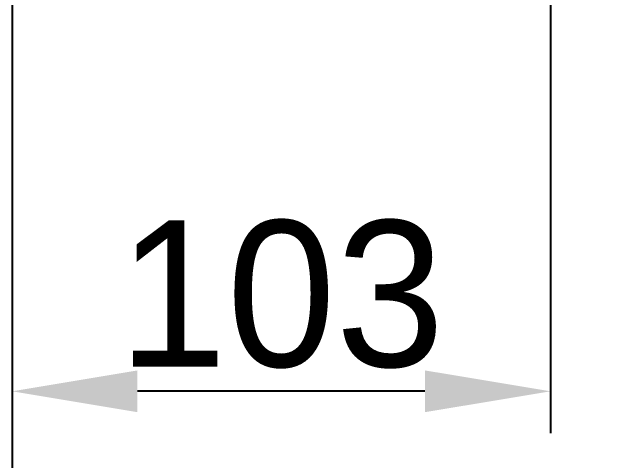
# Model space of a CAD drawing. Header units: millimetres. Extents: x 4086 to 8300, y 123 to 1549.
# Drawn here: x 6912.11 to 6940.9, y 790.12 to 811.62 of the extents above; entities that cross this region are included whole.
import ezdxf

# ---------------------------------------------------------------- set-up
doc = ezdxf.new("R2010")
doc.units = ezdxf.units.MM
doc.layers.add('尺寸标注', color=7, linetype='Continuous')
doc.styles.add('思源黑', font='SourceHanSansCN-Normal.ttf')
doc.dimstyles.new('尺寸标注_1_4比例', dxfattribs={"dimtxt": 7, "dimasz": 6, "dimexe": 2, "dimexo": 1.5, "dimgap": 1, "dimtad": 1, "dimdec": 1, "dimlfac": 4, "dimdsep": 46, "dimtxsty": '思源黑', "dimcen": 0.09, "dimadec": 0, "dimazin": 0, "dimtp": 0.01, "dimtm": 0.01, "dimtfac": 1, "dimtdec": 1, "dimtofl": 0, "dimtmove": 0, "dimatfit": 3, "dimfxl": 1, "dimtolj": 1, "dimarcsym": 0})

# ---------------------------------------------------------------- blocks, each defined once
blk = doc.blocks.new('*D780')
at = {"layer": 'Defpoints', "color": 0}
for p in [(6912.112, 819.638), (7029.112, 640.885), (6912.112, 610.781)]:
    blk.add_point(p, dxfattribs=at)
at = {"layer": '尺寸标注', "color": 0, "lineweight": -2}
for p, q in [((6912.112, 818.138), (6912.112, 608.781)), ((7029.112, 639.385), (7029.112, 608.781)), ((7023.112, 610.781), (6918.112, 610.781))]:
    blk.add_line(p, q, dxfattribs=at)
at = {"layer": '尺寸标注', "color": 0}
for points in [[(6918.112, 611.781), (6918.112, 609.781), (6912.112, 610.781)], [(7023.112, 609.781), (7023.112, 611.781), (7029.112, 610.781)]]:
    blk.add_solid(points, dxfattribs=at)
at = {"layer": '尺寸标注', "color": 0, "insert": (6970.612, 615.405), "char_height": 7, "attachment_point": 5, "style": '思源黑'}
blk.add_mtext('\\A1;468', dxfattribs=at)
blk = doc.blocks.new('*D781')
at = {"layer": 'Defpoints', "color": 0}
for p in [(6937.862, 836.013), (6912.112, 819.638), (6912.112, 793.459)]:
    blk.add_point(p, dxfattribs=at)
at = {"layer": '尺寸标注', "color": 0, "lineweight": -2}
for p, q in [((6937.862, 834.513), (6937.862, 791.459)), ((6912.112, 818.138), (6912.112, 791.459)), ((6931.862, 793.459), (6918.112, 793.459))]:
    blk.add_line(p, q, dxfattribs=at)
at = {"layer": '尺寸标注', "color": 0}
for points in [[(6918.112, 794.459), (6918.112, 792.459), (6912.112, 793.459)], [(6931.862, 792.459), (6931.862, 794.459), (6937.862, 793.459)]]:
    blk.add_solid(points, dxfattribs=at)
at = {"layer": '尺寸标注', "color": 0, "insert": (6924.987, 798.088), "char_height": 7, "attachment_point": 5, "style": '思源黑'}
blk.add_mtext('\\A1;103', dxfattribs=at)

msp = doc.modelspace()

# ---------------------------------------------------------------- dimensions: what is measured, and where the dimension line sits
at = {"layer": '尺寸标注'}
for base, p1, picture, middle in [((6912.1121, 793.4589), (6937.8621, 836.0128), '*D781', (6924.9871, 793.4589)), ((6912.1121, 610.7807), (7029.1121, 640.8854), '*D780', (6970.6121, 610.7807))]:
    dim = msp.add_linear_dim(base=base, p1=p1, p2=(6912.1121, 819.6378), dimstyle='尺寸标注_1_4比例', dxfattribs=at)
    dim.commit()
    dim.dimension.update_dxf_attribs({"geometry": picture, "text_midpoint": middle, "dimtype": 160})

doc.saveas('drawing.dxf')
